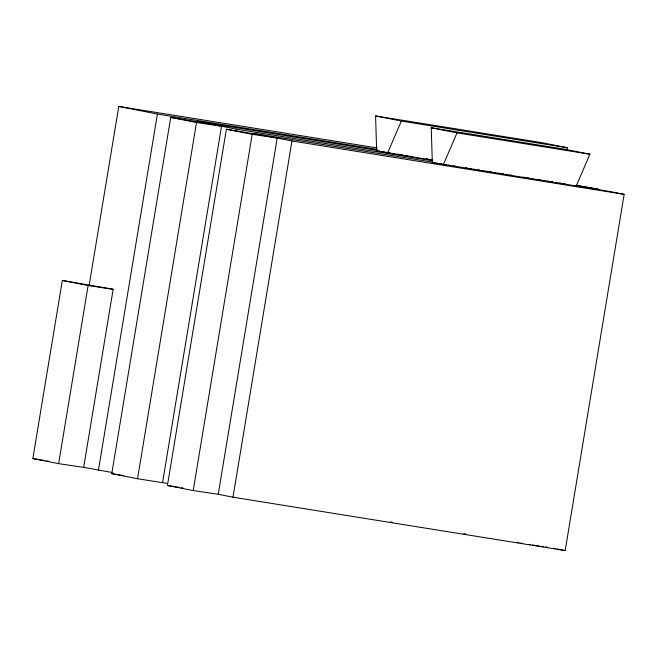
<?xml version="1.0" encoding="UTF-8"?>
<svg xmlns="http://www.w3.org/2000/svg" width="657" height="657" viewBox="0 0 657 657"><rect width="100%" height="100%" fill="white"/><g stroke="black" fill="none" stroke-linecap="round" stroke-linejoin="round"><path stroke-width="0.99" d="M83.669 467.373L58.637 463.661L32.85 458.553L62.333 280.44L113.152 289.261L83.669 467.373L112.61 472.572M58.637 463.661L88.12 285.549L62.333 280.44M89.13 285.557L118.777 106.426L377.028 147.915M98.427 470.297L157.401 114.072L118.777 106.426M167.494 483.437L137.543 478.748L111.764 473.648L170.73 117.422L210.569 124.066M137.543 478.748L196.517 122.522L170.73 117.422M162.575 482.468L221.549 126.243L196.517 122.522M576.173 186.087L589.904 154.223L564.117 149.123L431.247 127.77L432.314 162.566L609.384 191.425L624.15 194.349L565.176 550.574L232.997 497.201L218.239 494.286L193.207 490.565L167.42 485.466L226.394 129.24L266.225 135.884M235.978 131.186L236.315 129.158L197.691 121.52L376.946 150.313M193.207 490.565L252.181 134.34L226.394 129.24M218.239 494.286L277.213 138.06L252.181 134.34M232.997 497.201L291.971 140.976L253.347 133.338L432.602 162.131M567.459 147.743L541.672 142.643L375.582 115.952L376.65 150.749L387.638 152.925L401.37 121.06L567.459 147.743L566.244 150.552M443.294 164.743L457.026 132.878L589.904 154.223M88.12 285.549L113.152 289.261M528.384 544.382L530.388 544.678M532.392 544.973L539.397 546.016M541.401 546.312L543.405 546.608M545.409 546.903L547.412 547.207M157.401 114.072L377.167 149.377M376.65 150.749L390.833 153.024M392.861 153.352L394.882 153.681M396.91 154.001L398.93 154.329M400.959 154.658L402.987 154.978M405.008 155.307L408.046 155.791M410.075 156.12L412.103 156.44M426.278 158.723L428.307 159.043M430.327 159.372L432.355 159.7M387.638 152.925L432.199 160.086M236.315 129.158L432.782 160.727M576.411 185.241L598.404 189.249L575.499 185.43M432.314 162.566L442.383 164.184M444.395 164.505L446.407 164.833M448.419 165.153L451.441 165.638M453.453 165.966L455.465 166.287M465.534 167.905L467.546 168.225M469.558 168.553L471.57 168.874M473.582 169.194L475.594 169.522M477.614 169.843L479.626 170.171M481.638 170.492L483.651 170.812M485.663 171.14L487.675 171.461M489.687 171.789L491.707 172.109M493.719 172.43L495.731 172.758M497.743 173.078L499.755 173.399M501.767 173.727L503.779 174.048M505.791 174.376L507.812 174.696M509.824 175.017L511.836 175.345M522.906 177.119L524.918 177.447M526.93 177.768L528.951 178.096M530.963 178.417L532.975 178.737M539.011 179.706L541.023 180.034M543.043 180.355L545.055 180.683M547.067 181.004L549.08 181.324M551.092 181.652L553.104 181.973M555.116 182.293L557.136 182.621M559.148 182.942L561.16 183.27M563.172 183.59L565.184 183.911L563.295 183.541M291.971 140.976L624.15 194.349M390.365 521.937L392.377 522.258M463.85 533.739L465.862 534.067M32.85 458.553L44.799 460.549M46.795 460.886L48.782 461.214M111.764 473.648L123.713 475.635M167.42 485.466L179.369 487.453M181.365 487.79L183.352 488.118M375.582 115.952L401.37 121.06M431.247 127.77L457.026 132.878M553.366 548.234L555.337 548.62M557.3 549.014L565.176 550.574M517.199 542.312L519.014 542.674M520.837 543.035L522.652 543.396"/></g></svg>
